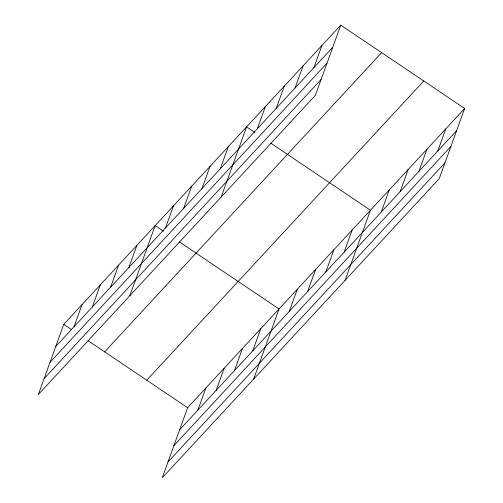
<?xml version="1.0" encoding="UTF-8"?>
<svg xmlns="http://www.w3.org/2000/svg" width="503" height="503" viewBox="0 0 503 503"><rect width="100%" height="100%" fill="white"/><g stroke="black" fill="none" stroke-linecap="round" stroke-linejoin="round"><path stroke-width="0.75" d="M340.764 25.15L63.755 324.353L38.36 394.497L315.375 95.3L340.764 25.15L464.64 108.503L439.245 178.647L162.236 477.85L187.625 407.7L464.64 108.503M74.023 326.755L82.039 304.604M92.301 307.006L100.323 284.855M110.585 287.263L118.601 265.112M128.869 267.514L136.885 245.363M129.774 295.764L155.169 225.614L163.475 231.204M165.43 228.016L173.453 205.865M183.714 208.273L191.737 186.123M201.999 188.524L210.015 166.374M220.283 168.775L228.299 146.625M221.188 197.025L246.583 126.882L254.889 132.465M257.404 128.686L265.421 106.535M276.235 108.34L284.258 86.189M295.072 87.994L303.095 65.843M313.91 67.647L321.933 45.496M197.893 410.108L205.909 387.958M216.171 390.359L224.193 368.209M234.455 370.61L242.477 348.46M252.739 350.861L260.755 328.71M253.644 379.111L279.039 308.968L179.439 241.949M289.307 311.37L297.323 289.219M307.584 291.621L315.607 269.47M325.869 271.872L333.891 249.721M344.153 252.129L352.169 229.978M345.058 280.378L370.453 210.229L270.853 143.21M381.274 212.033L389.291 189.883M400.111 191.687L408.128 169.536M418.942 171.341L426.965 149.19M437.78 150.994L445.803 128.843M55.739 346.504L332.747 47.301M50.004 362.342L327.013 63.139M44.094 378.658L321.109 79.461M104.63 351.855L381.645 52.658M146.75 380.199L423.759 80.996M179.609 429.851L456.617 130.654M173.875 445.689L450.883 146.492M167.964 462.012L444.979 162.809M63.755 324.353L71.42 329.509M88.025 340.682L187.625 407.7"/></g></svg>
